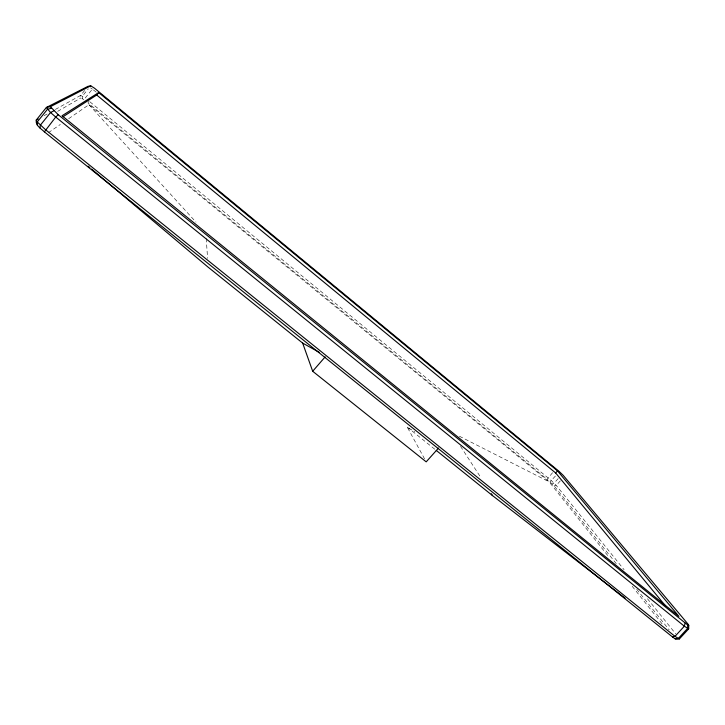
<?xml version="1.0" encoding="UTF-8"?>
<svg xmlns="http://www.w3.org/2000/svg" width="725" height="725" viewBox="0 0 725 725"><rect width="100%" height="100%" fill="white"/><g stroke="black" fill="none" stroke-linecap="round" stroke-linejoin="round"><path stroke-width="0.54" stroke-dasharray="3.62 2.72" d="M83.783 99.715L82.251 98.663L82.369 96.18L88.296 88.831M616.259 563.633L554.145 485.913L547.103 479.298L554.118 470.833M89.057 101.119L87.943 102.859L547.103 479.298M84.671 90.444L80.702 95.365L55.018 109.638M96.28 92.184L92.383 89.148L85.151 98.102L80.702 95.365L80.801 97.966L82.251 98.663M555.423 476.026L550.012 481.826M558.178 478.591L554.09 483.167L552.278 483.956M560.343 480.838L556.247 485.424L554.145 485.913M48.376 132.702L60.365 124.428M68.667 118.692L88.967 104.681L549.097 481.808L608.937 557.045M57.683 111.351L80.801 97.966M44.152 115.674L47.116 114.024M459.387 436.223L549.097 481.808M424.569 458.871L407.233 427.097L414.763 431.837M90.543 87.852L92.383 89.148M407.233 427.097L435.381 449.699M89.927 101.835L551.344 480.584L556.247 485.424L624.116 569.75M88.967 104.681L195.995 222.131M647.443 598.732L675.727 633.877M636.731 589.253L669.211 629.871M632.173 586.253L662.442 624.307M460.547 446.337L480.856 477.621M206.235 238.48L207.577 258.363"/><path stroke-width="1.09" d="M688.668 628.865L688.75 625.403L688.025 624.116L563.334 475.491L559.22 471.495L94.413 88.142L90.761 85.822L87.979 86.347L46.364 107.481L36.25 120.069C35.353 125.661 41.035 128.542 44.397 131.859L672.492 636.949L675.265 638.906L679.352 638.952L688.668 628.865L684.355 626.21L55.716 117.033L50.542 112.511L46.364 107.481L50.351 106.702L90.761 85.822M50.351 106.702L58.254 114.731L687.817 625.095L687.527 628.493L678.174 638.607L675.265 638.906M39.92 127.944L40.346 125.171L50.542 112.511L53.813 110.862M685.107 623.128L684.355 626.21L674.984 636.351L672.492 636.949M44.397 131.859L55.716 117.033L58.254 114.731M63.039 116.743L96.715 95.02L98.691 92.573L557.516 470.888L678.926 616.386L62.033 115.764L98.691 92.573M438.525 448.059L426.2 461.852L312.683 371.263L325.163 356.881M665.632 606.064L555.658 472.972L557.516 470.888M38.226 118.963L36.25 120.069L37.256 121.963L45.512 129.693L674.984 636.351L679.352 638.952M51.276 108.279L47.424 109.321L37.256 121.963L37.374 125.289M687.817 625.095L688.75 625.403M91.558 169.052L208.175 267.208L302.651 343.088L319.118 352.259M436.26 450.406L492.547 495.628L625.086 598.143M96.715 95.02L555.658 472.972M88.106 166.143L89.837 167.602M491.323 493.725L492.547 495.628M302.651 343.088L312.683 371.263"/></g></svg>
